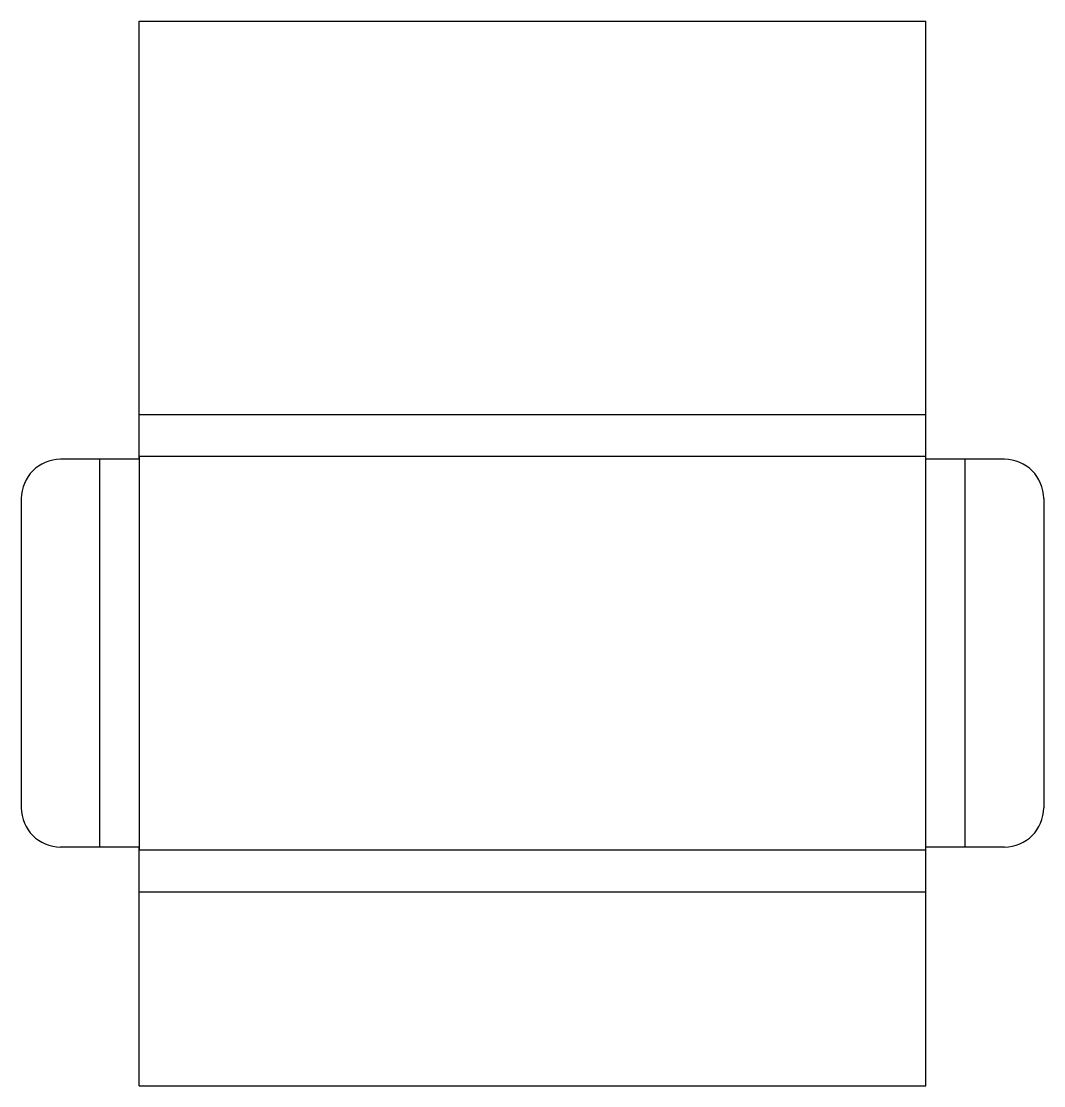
# Model space of a CAD drawing. Header units: centimetres. Extents: x -30 to 230, y -60 to 211.
import ezdxf

# ---------------------------------------------------------------- set-up
doc = ezdxf.new("R2010")
doc.units = ezdxf.units.CM
doc.layers.add('orange', color=30, linetype='CONTINUOUS')
doc.layers.add('red', color=1, linetype='CONTINUOUS')

msp = doc.modelspace()

# ---------------------------------------------------------------- linework, layer by layer
at = {"layer": 'orange'}
for p, q in [((0, 110.7), (200, 110.7)), ((-10, 0.7), (-10, 99.3)), ((200, 100), (0, 100)), ((0, 100), (0, 0)), ((200, 0), (200, 100)), ((210, 0.7), (210, 99.3)), ((0, 0), (200, 0)), ((0, -10.7), (200, -10.7))]:
    msp.add_line(p, q, dxfattribs=at)
at = {"layer": 'red'}
for p, q in [((0, 99.3), (0, 210.7)), ((0, 210.7), (200, 210.7)), ((200, 99.3), (200, 210.7)), ((0, 99.3), (-20, 99.3)), ((220, 99.3), (200, 99.3)), ((-30, 89.3), (-30, 10.7)), ((230, 89.3), (230, 10.7)), ((0, 0.7), (-20, 0.7)), ((0, -60), (0, 0.7)), ((200, -60), (200, 0.7)), ((220, 0.7), (200, 0.7)), ((0, -60), (200, -60))]:
    msp.add_line(p, q, dxfattribs=at)
for centre, start, end in [((-20, 89.3), 90, 180), ((220, 89.3), 0, 90), ((-20, 10.7), 180, 270), ((220, 10.7), 270, 0)]:
    msp.add_arc(centre, 10, start, end, dxfattribs=at)

doc.saveas('drawing.dxf')
